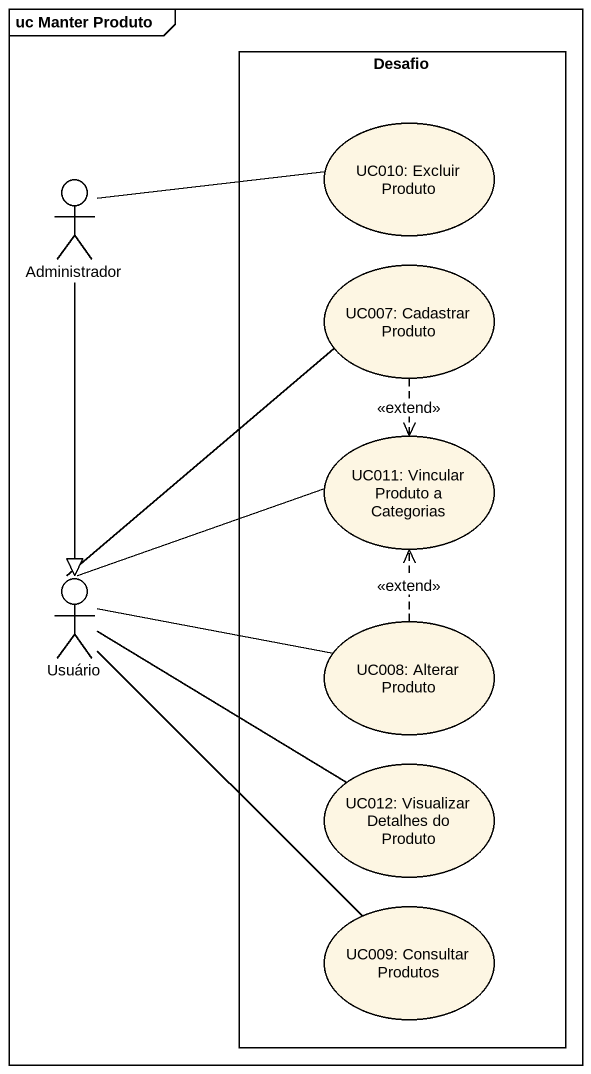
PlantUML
@startuml
mainframe uc Manter Produto
rectangle Desafio {
  usecase "UC010: Excluir Produto" as UC010_Excluir_Produto
  usecase "UC007: Cadastrar Produto" as UC007_Cadastrar_Produto
  usecase "UC011: Vincular Produto a Categorias" as UC011_Vincular_Produto_a
  usecase "UC008: Alterar Produto" as UC008_Alterar_Produto
  usecase "UC012: Visualizar Detalhes do Produto" as UC012_Visualizar_Detalhes
  usecase "UC009: Consultar Produtos" as UC009_Consultar_Produtos
}
actor Administrador
actor Usuário
Administrador -right- UC010_Excluir_Produto
Administrador --|> Usuário
UC007_Cadastrar_Produto ..> UC011_Vincular_Produto_a : <<extend>>
Usuário -up- UC007_Cadastrar_Produto
Usuário -right- UC011_Vincular_Produto_a
Usuário -right- UC008_Alterar_Produto
Usuário -right- UC012_Visualizar_Detalhes
Usuário -- UC009_Consultar_Produtos
UC008_Alterar_Produto .up.> UC011_Vincular_Produto_a : <<extend>>
@enduml
